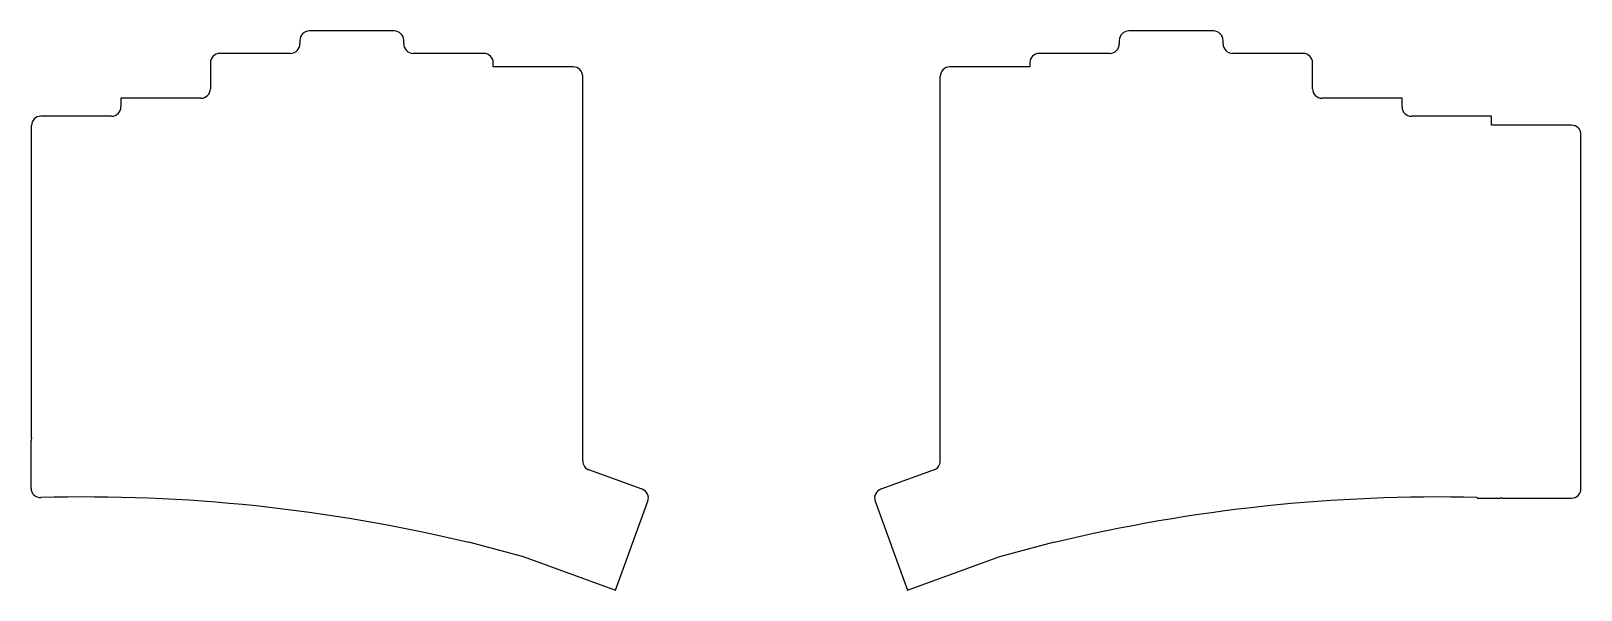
# Model space of a CAD drawing. Header units: millimetres. Extents: x 58 to 387, y -231 to -112.
import ezdxf

# ---------------------------------------------------------------- set-up
doc = ezdxf.new("R2010")
doc.units = ezdxf.units.MM

msp = doc.modelspace()

# ---------------------------------------------------------------- linework, layer by layer
for p, q in [((135.03, -111.82), (116.97, -111.82)), ((309.02, -111.82), (290.98, -111.82)), ((114.97, -113.82), (114.97, -114.58)), ((137.03, -114.58), (137.03, -113.82)), ((288.98, -113.82), (288.98, -114.58)), ((311.02, -114.58), (311.02, -113.82)), ((112.97, -116.58), (97.97, -116.58)), ((154.03, -116.58), (139.03, -116.58)), ((286.98, -116.58), (271.98, -116.58)), ((328.02, -116.58), (313.02, -116.58)), ((95.97, -118.58), (95.97, -124.11)), ((156.03, -119.44), (156.03, -118.58)), ((173.03, -119.44), (156.03, -119.44)), ((175.03, -203.14), (175.03, -121.44)), ((250.97, -203.14), (250.97, -121.44)), ((269.98, -119.44), (252.97, -119.44)), ((269.98, -118.58), (269.98, -119.44)), ((330.02, -124.11), (330.02, -118.58)), ((93.97, -126.11), (76.97, -126.11)), ((76.97, -126.11), (76.97, -127.92)), ((349.02, -126.11), (332.02, -126.11)), ((349.02, -127.92), (349.02, -126.11)), ((74.97, -129.92), (59.98, -129.92)), ((368.02, -129.92), (351.02, -129.92)), ((368.02, -131.82), (368.02, -129.92)), ((57.98, -198.21), (57.98, -131.92)), ((385.02, -131.82), (368.02, -131.82)), ((387.02, -209.03), (387.02, -133.82)), ((57.98, -198.21), (57.88, -198.78)), ((57.88, -208.91), (57.88, -198.78)), ((187.67, -209.14), (176.34, -205.02)), ((249.66, -205.02), (238.33, -209.14)), ((182, -230.55), (188.86, -211.71)), ((237.14, -211.71), (244, -230.55)), ((364.98, -210.88), (364.98, -211.03)), ((364.98, -211.03), (369.85, -211.03)), ((370.28, -211.03), (385.02, -211.03)), ((370.29, -211.04), (370.28, -211.03)), ((150.77, -220.45), (150.8, -220.3)), ((150.8, -220.3), (162.36, -223.4)), ((263.64, -223.4), (275.2, -220.3)), ((275.2, -220.3), (275.23, -220.45)), ((162.36, -223.4), (182, -230.55)), ((244, -230.55), (263.64, -223.4))]:
    msp.add_line(p, q)
for centre, radius, start, end in [((116.97, -113.82), 2, 90, 180), ((135.03, -113.82), 2, 0, 90), ((290.98, -113.82), 2, 90, 180), ((309.02, -113.82), 2, 0, 90), ((112.97, -114.58), 2, 270, 0), ((139.03, -114.58), 2, 180, 270), ((286.98, -114.58), 2, 270, 0), ((313.02, -114.58), 2, 180, 270), ((97.97, -118.58), 2, 90, 180), ((154.03, -118.58), 2, 0, 90), ((271.98, -118.58), 2, 90, 180), ((328.02, -118.58), 2, 0, 90), ((173.03, -121.44), 2, 0, 90), ((252.97, -121.44), 2, 90, 180), ((93.97, -124.11), 2, 270, 0), ((332.02, -124.11), 2, 180, 270), ((74.97, -127.92), 2, 270, 0), ((351.02, -127.92), 2, 180, 270), ((59.98, -131.92), 2, 90, 180), ((385.02, -133.82), 2, 0, 90), ((177.03, -203.14), 2, 180, 250), ((248.97, -203.14), 2, 290, 0), ((59.88, -208.91), 2, 180, 271.5033), ((186.98, -211.02), 2, 340, 70), ((239.02, -211.02), 2, 110, 200), ((385.02, -209.03), 2, 270, 0), ((69.11, -560.79), 350, 76.5069, 91.5033), ((356.89, -560.79), 350, 448.6764, 463.4931), ((356.89, -560.79), 350, 447.8065, 447.8783)]:
    msp.add_arc(centre, radius, start, end)

doc.saveas('drawing.dxf')
